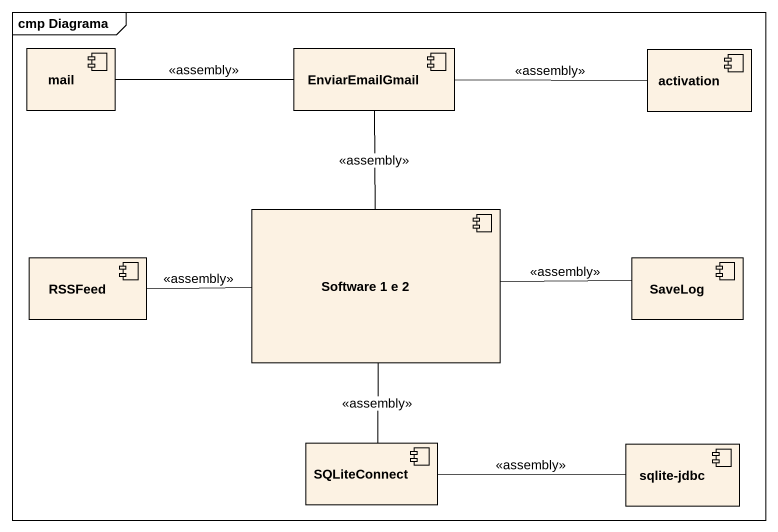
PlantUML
@startuml
mainframe cmp Diagrama
component mail
component EnviarEmailGmail
component activation
component "Software 1 e 2" as Software_1_e_2
component RSSFeed
component SaveLog
component SQLiteConnect
component "sqlite-jdbc" as sqlite_jdbc
mail -right- EnviarEmailGmail : <<assembly>>
EnviarEmailGmail -- Software_1_e_2 : <<assembly>>
activation -left- EnviarEmailGmail : <<assembly>>
RSSFeed -right- Software_1_e_2 : <<assembly>>
SaveLog -left- Software_1_e_2 : <<assembly>>
SQLiteConnect -up- Software_1_e_2 : <<assembly>>
sqlite_jdbc -left- SQLiteConnect : <<assembly>>
@enduml
